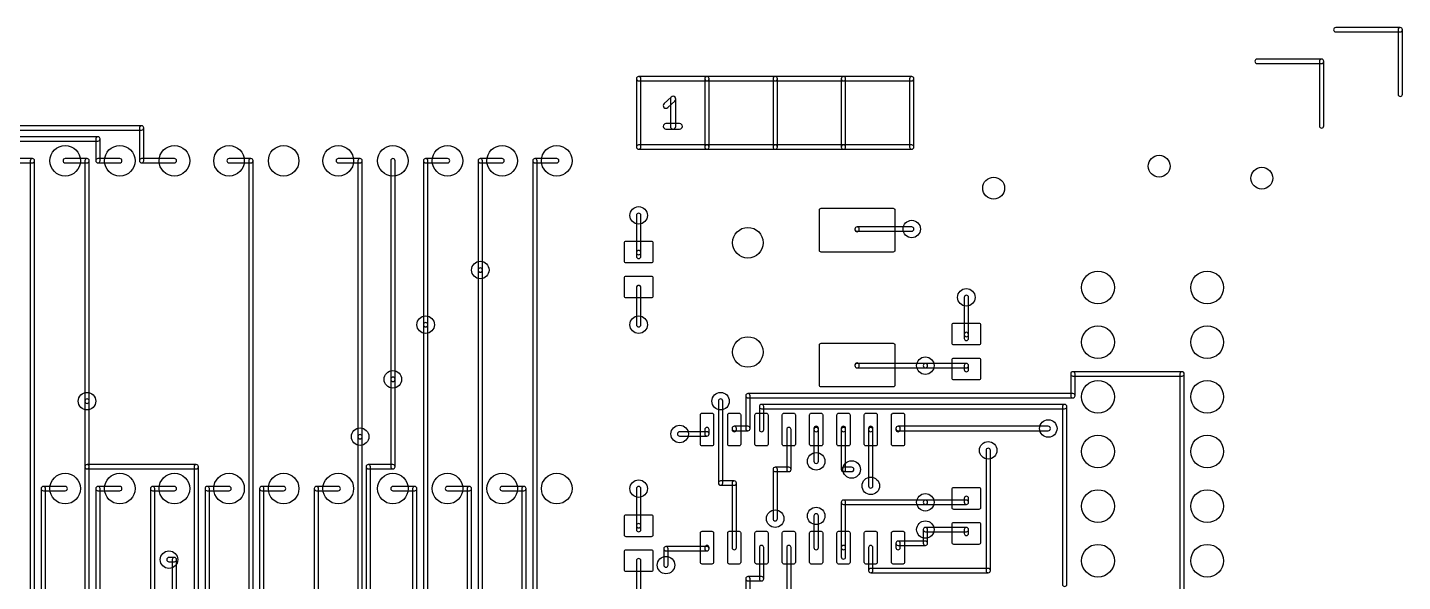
# Model space of a CAD drawing. Extents: x -76 to 77, y -191 to -76.
# Drawn here: x 13.5 to 77.4, y -102.1 to -76.4 of the extents above; entities that cross this region are included whole.
import ezdxf

# ---------------------------------------------------------------- set-up
doc = ezdxf.new("R2010")
doc.units = 0

msp = doc.modelspace()

# ---------------------------------------------------------------- linework, layer by layer
for points in [[(77.318795, -76.368375), (74.319055, -76.368375, 1), (74.319055, -76.571625), (77.318795, -76.571625, 1)], [(77.42042, -79.46974), (77.42042, -76.47, 1), (77.21717, -76.47), (77.21717, -79.46974, 1)], [(73.659745, -77.83853), (70.660005, -77.83853, 1), (70.660005, -78.04178), (73.659745, -78.04178, 1)], [(73.76137, -80.939895), (73.76137, -77.940155, 1), (73.55812, -77.940155), (73.55812, -80.939895, 1)], [(41.99867, -81.927955), (41.99867, -78.752955, 1), (41.79542, -78.752955), (41.79542, -81.927955, 1)], [(41.897045, -78.85458), (45.072045, -78.85458, 1), (45.072045, -78.65133), (41.897045, -78.65133, 1)], [(45.17367, -81.927955), (45.17367, -78.752955, 1), (44.97042, -78.752955), (44.97042, -81.927955, 1)], [(45.072045, -78.85458), (48.247045, -78.85458, 1), (48.247045, -78.65133), (45.072045, -78.65133, 1)], [(48.14542, -78.752955), (48.14542, -81.927955, 1), (48.34867, -81.927955), (48.34867, -78.752955, 1)], [(48.247045, -78.85458), (51.422045, -78.85458, 1), (51.422045, -78.65133), (48.247045, -78.65133, 1)], [(51.52367, -81.927955), (51.52367, -78.752955, 1), (51.32042, -78.752955), (51.32042, -81.927955, 1)], [(51.422045, -78.85458), (54.597045, -78.85458, 1), (54.597045, -78.65133), (51.422045, -78.65133, 1)], [(54.49542, -78.752955), (54.49542, -81.927955, 1), (54.69867, -81.927955), (54.69867, -78.752955, 1)], [(43.411085, -79.599415), (43.080885, -79.904215, 1), (43.2532, -80.09089), (43.5834, -79.78609, 1)], [(43.62427, -80.962755), (43.62427, -79.692755, 1), (43.37022, -79.692755), (43.37022, -80.962755, 1)], [(-1.282955, -81.14058), (18.783045, -81.14058, 1), (18.783045, -80.93733), (-1.282955, -80.93733, 1)], [(18.68142, -81.038955), (18.68142, -82.562955, 1), (18.88467, -82.562955), (18.88467, -81.038955, 1)], [(43.167045, -81.08978), (43.802045, -81.08978, 1), (43.802045, -80.83573), (43.167045, -80.83573, 1)], [(-0.647955, -81.64858), (16.751045, -81.64858, 1), (16.751045, -81.44533), (-0.647955, -81.44533, 1)], [(16.64942, -81.546955), (16.64942, -82.562955, 1), (16.85267, -82.562955), (16.85267, -81.546955, 1)], [(45.072045, -81.82633), (41.897045, -81.82633, 1), (41.897045, -82.02958), (45.072045, -82.02958, 1)], [(48.247045, -81.82633), (45.072045, -81.82633, 1), (45.072045, -82.02958), (48.247045, -82.02958, 1)], [(51.422045, -81.82633), (48.247045, -81.82633, 1), (48.247045, -82.02958), (51.422045, -82.02958, 1)], [(54.597045, -81.82633), (51.422045, -81.82633, 1), (51.422045, -82.02958), (54.597045, -82.02958, 1)], [(13.703045, -82.46133), (12.687045, -82.46133, 1), (12.687045, -82.66458), (13.703045, -82.66458, 1)], [(13.80467, -102.882955), (13.80467, -82.562955, 1), (13.60142, -82.562955), (13.60142, -102.882955, 1)], [(16.243045, -82.46133), (15.227045, -82.46133, 1), (15.227045, -82.66458), (16.243045, -82.66458, 1)], [(16.34467, -93.738955), (16.34467, -82.562955, 1), (16.14142, -82.562955), (16.14142, -93.738955, 1)], [(16.751045, -82.66458), (17.767045, -82.66458, 1), (17.767045, -82.46133), (16.751045, -82.46133, 1)], [(18.783045, -82.66458), (20.307045, -82.66458, 1), (20.307045, -82.46133), (18.783045, -82.46133, 1)], [(22.847045, -82.66458), (23.863045, -82.66458, 1), (23.863045, -82.46133), (22.847045, -82.46133, 1)], [(23.76142, -82.562955), (23.76142, -102.882955, 1), (23.96467, -102.882955), (23.96467, -82.562955, 1)], [(28.943045, -82.46133), (27.927045, -82.46133, 1), (27.927045, -82.66458), (28.943045, -82.66458, 1)], [(29.04467, -95.389955), (29.04467, -82.562955, 1), (28.84142, -82.562955), (28.84142, -95.389955, 1)], [(30.36542, -82.562955), (30.36542, -92.722955, 1), (30.56867, -92.722955), (30.56867, -82.562955, 1)], [(33.007045, -82.46133), (31.991045, -82.46133, 1), (31.991045, -82.66458), (33.007045, -82.66458, 1)], [(31.88942, -82.562955), (31.88942, -90.182955, 1), (32.09267, -90.182955), (32.09267, -82.562955, 1)], [(34.63267, -87.642955), (34.63267, -82.562955, 1), (34.42942, -82.562955), (34.42942, -87.642955, 1)], [(34.531045, -82.66458), (35.547045, -82.66458, 1), (35.547045, -82.46133), (34.531045, -82.46133, 1)], [(38.087045, -82.46133), (37.071045, -82.46133, 1), (37.071045, -82.66458), (38.087045, -82.66458, 1)], [(36.96942, -82.562955), (36.96942, -102.882955, 1), (37.17267, -102.882955), (37.17267, -82.562955, 1)], [(41.99867, -86.830155), (41.99867, -85.102955, 1), (41.79542, -85.102955), (41.79542, -86.830155, 1)], [(50.30445, -84.84896, -0.414214), (50.38065, -84.77276), (53.733445, -84.77276, -0.414214), (53.809645, -84.84896), (53.809645, -86.728555, -0.414214), (53.733445, -86.804755), (50.38065, -86.804755, -0.414214), (50.30445, -86.728555)], [(52.15867, -85.763355), (52.15867, -85.737955, 1), (51.95542, -85.737955), (51.95542, -85.763355, 1)], [(52.057045, -85.83958), (54.597045, -85.83958, 1), (54.597045, -85.63633), (52.057045, -85.63633, 1)], [(41.23665, -86.37296, -0.414214), (41.31285, -86.29676), (42.481245, -86.29676, -0.414214), (42.557445, -86.37296), (42.557445, -87.236555, -0.414214), (42.481245, -87.312755), (41.31285, -87.312755, -0.414214), (41.23665, -87.236555)], [(41.99867, -87.007955), (41.99867, -86.830155, 1), (41.79542, -86.830155), (41.79542, -87.007955, 1)], [(34.63267, -102.882955), (34.63267, -87.642955, 1), (34.42942, -87.642955), (34.42942, -102.882955, 1)], [(41.23665, -87.99856, -0.414214), (41.31285, -87.92236), (42.481245, -87.92236, -0.414214), (42.557445, -87.99856), (42.557445, -88.862155, -0.414214), (42.481245, -88.938355), (41.31285, -88.938355, -0.414214), (41.23665, -88.862155)], [(41.99867, -90.182955), (41.99867, -88.455755, 1), (41.79542, -88.455755), (41.79542, -90.182955, 1)], [(57.03542, -88.912955), (57.03542, -90.640155, 1), (57.23867, -90.640155), (57.23867, -88.912955, 1)], [(31.88942, -90.182955), (31.88942, -102.882955, 1), (32.09267, -102.882955), (32.09267, -90.182955, 1)], [(56.47665, -90.18296, -0.414214), (56.55285, -90.10676), (57.721245, -90.10676, -0.414214), (57.797445, -90.18296), (57.797445, -91.046555, -0.414214), (57.721245, -91.122755), (56.55285, -91.122755, -0.414214), (56.47665, -91.046555)], [(57.03542, -90.640155), (57.03542, -90.817955, 1), (57.23867, -90.817955), (57.23867, -90.640155, 1)], [(50.30445, -91.12276, -0.414214), (50.38065, -91.04656), (53.733445, -91.04656, -0.414214), (53.809645, -91.12276), (53.809645, -93.002355, -0.414214), (53.733445, -93.078555), (50.38065, -93.078555, -0.414214), (50.30445, -93.002355)], [(52.15867, -92.087955), (52.15867, -92.062555, 1), (51.95542, -92.062555), (51.95542, -92.087955, 1)], [(55.232045, -91.98633), (52.057045, -91.98633, 1), (52.057045, -92.18958), (55.232045, -92.18958, 1)], [(57.137045, -91.98633), (55.232045, -91.98633, 1), (55.232045, -92.18958), (57.137045, -92.18958, 1)], [(56.47665, -91.80856, -0.414214), (56.55285, -91.73236), (57.721245, -91.73236, -0.414214), (57.797445, -91.80856), (57.797445, -92.672155, -0.414214), (57.721245, -92.748355), (56.55285, -92.748355, -0.414214), (56.47665, -92.672155)], [(57.23867, -92.265755), (57.23867, -92.087955, 1), (57.03542, -92.087955), (57.03542, -92.265755, 1)], [(30.36542, -92.722955), (30.36542, -96.786955, 1), (30.56867, -96.786955), (30.56867, -92.722955, 1)], [(67.170045, -92.36733), (62.090045, -92.36733, 1), (62.090045, -92.57058), (67.170045, -92.57058, 1)], [(61.98842, -92.468955), (61.98842, -93.484955, 1), (62.19167, -93.484955), (62.19167, -92.468955, 1)], [(67.27167, -102.628955), (67.27167, -92.468955, 1), (67.06842, -92.468955), (67.06842, -102.628955, 1)], [(16.34467, -96.786955), (16.34467, -93.738955, 1), (16.14142, -93.738955), (16.14142, -96.786955, 1)], [(45.80867, -97.548955), (45.80867, -93.738955, 1), (45.60542, -93.738955), (45.60542, -97.548955, 1)], [(62.090045, -93.38333), (46.977045, -93.38333, 1), (46.977045, -93.58658), (62.090045, -93.58658, 1)], [(46.87542, -93.484955), (46.87542, -95.008955, 1), (47.07867, -95.008955), (47.07867, -93.484955, 1)], [(47.71367, -95.059755), (47.71367, -93.992955, 1), (47.51042, -93.992955), (47.51042, -95.059755, 1)], [(47.612045, -94.09458), (61.709045, -94.09458, 1), (61.709045, -93.89133), (47.612045, -93.89133, 1)], [(61.60742, -93.992955), (61.60742, -102.247955, 1), (61.81067, -102.247955), (61.81067, -93.992955, 1)], [(44.76725, -94.37396, -0.414214), (44.84345, -94.29776), (45.300645, -94.29776, -0.414214), (45.376845, -94.37396), (45.376845, -95.745555, -0.414214), (45.300645, -95.821755), (44.84345, -95.821755, -0.414214), (44.76725, -95.745555)], [(46.03725, -94.37396, -0.414214), (46.11345, -94.29776), (46.570645, -94.29776, -0.414214), (46.646845, -94.37396), (46.646845, -95.745555, -0.414214), (46.570645, -95.821755), (46.11345, -95.821755, -0.414214), (46.03725, -95.745555)], [(47.30725, -94.37396, -0.414214), (47.38345, -94.29776), (47.840645, -94.29776, -0.414214), (47.916845, -94.37396), (47.916845, -95.745555, -0.414214), (47.840645, -95.821755), (47.38345, -95.821755, -0.414214), (47.30725, -95.745555)], [(48.57725, -94.37396, -0.414214), (48.65345, -94.29776), (49.110645, -94.29776, -0.414214), (49.186845, -94.37396), (49.186845, -95.745555, -0.414214), (49.110645, -95.821755), (48.65345, -95.821755, -0.414214), (48.57725, -95.745555)], [(49.84725, -94.37396, -0.414214), (49.92345, -94.29776), (50.380645, -94.29776, -0.414214), (50.456845, -94.37396), (50.456845, -95.745555, -0.414214), (50.380645, -95.821755), (49.92345, -95.821755, -0.414214), (49.84725, -95.745555)], [(51.11725, -94.37396, -0.414214), (51.19345, -94.29776), (51.650645, -94.29776, -0.414214), (51.726845, -94.37396), (51.726845, -95.745555, -0.414214), (51.650645, -95.821755), (51.19345, -95.821755, -0.414214), (51.11725, -95.745555)], [(52.38725, -94.37396, -0.414214), (52.46345, -94.29776), (52.920645, -94.29776, -0.414214), (52.996845, -94.37396), (52.996845, -95.745555, -0.414214), (52.920645, -95.821755), (52.46345, -95.821755, -0.414214), (52.38725, -95.745555)], [(53.65725, -94.37396, -0.414214), (53.73345, -94.29776), (54.190645, -94.29776, -0.414214), (54.266845, -94.37396), (54.266845, -95.745555, -0.414214), (54.190645, -95.821755), (53.73345, -95.821755, -0.414214), (53.65725, -95.745555)], [(45.072045, -95.16133), (43.802045, -95.16133, 1), (43.802045, -95.36458), (45.072045, -95.36458, 1)], [(44.97042, -95.059755), (44.97042, -95.262955, 1), (45.17367, -95.262955), (45.17367, -95.059755, 1)], [(46.977045, -94.90733), (46.342045, -94.90733, 1), (46.342045, -95.11058), (46.977045, -95.11058, 1)], [(46.24042, -95.008955), (46.24042, -95.059755, 1), (46.44367, -95.059755), (46.44367, -95.008955, 1)], [(48.78042, -95.059755), (48.78042, -96.913955, 1), (48.98367, -96.913955), (48.98367, -95.059755, 1)], [(50.05042, -95.008955), (50.05042, -95.059755, 1), (50.25367, -95.059755), (50.25367, -95.008955, 1)], [(50.05042, -95.059755), (50.05042, -96.532955, 1), (50.25367, -96.532955), (50.25367, -95.059755, 1)], [(51.52367, -95.059755), (51.52367, -95.008955, 1), (51.32042, -95.008955), (51.32042, -95.059755, 1)], [(51.52367, -96.913955), (51.52367, -95.059755, 1), (51.32042, -95.059755), (51.32042, -96.913955, 1)], [(52.59042, -95.008955), (52.59042, -95.059755, 1), (52.79367, -95.059755), (52.79367, -95.008955, 1)], [(52.59042, -95.059755), (52.59042, -97.675955, 1), (52.79367, -97.675955), (52.79367, -95.059755, 1)], [(60.947045, -94.90733), (53.962045, -94.90733, 1), (53.962045, -95.11058), (60.947045, -95.11058, 1)], [(53.86042, -95.008955), (53.86042, -95.059755, 1), (54.06367, -95.059755), (54.06367, -95.008955, 1)], [(29.04467, -102.882955), (29.04467, -95.389955, 1), (28.84142, -95.389955), (28.84142, -102.882955, 1)], [(58.25467, -101.612955), (58.25467, -96.024955, 1), (58.05142, -96.024955), (58.05142, -101.612955, 1)], [(16.34467, -102.882955), (16.34467, -96.786955, 1), (16.14142, -96.786955), (16.14142, -102.882955, 1)], [(21.323045, -96.68533), (16.243045, -96.68533, 1), (16.243045, -96.88858), (21.323045, -96.88858, 1)], [(21.42467, -117.233955), (21.42467, -96.786955, 1), (21.22142, -96.786955), (21.22142, -117.233955, 1)], [(30.467045, -96.68533), (29.324045, -96.68533, 1), (29.324045, -96.88858), (30.467045, -96.88858, 1)], [(29.22242, -96.786955), (29.22242, -102.882955, 1), (29.42567, -102.882955), (29.42567, -96.786955, 1)], [(48.882045, -96.81233), (48.247045, -96.81233, 1), (48.247045, -97.01558), (48.882045, -97.01558, 1)], [(48.14542, -96.913955), (48.14542, -99.199955, 1), (48.34867, -99.199955), (48.34867, -96.913955, 1)], [(51.803045, -96.81233), (51.422045, -96.81233, 1), (51.422045, -97.01558), (51.803045, -97.01558, 1)], [(15.227045, -97.70133), (14.211045, -97.70133, 1), (14.211045, -97.90458), (15.227045, -97.90458, 1)], [(14.10942, -97.802955), (14.10942, -107.454955, 1), (14.31267, -107.454955), (14.31267, -97.802955, 1)], [(17.767045, -97.70133), (16.751045, -97.70133, 1), (16.751045, -97.90458), (17.767045, -97.90458, 1)], [(16.64942, -97.802955), (16.64942, -111.264955, 1), (16.85267, -111.264955), (16.85267, -97.802955, 1)], [(19.39267, -109.740955), (19.39267, -97.802955, 1), (19.18942, -97.802955), (19.18942, -109.740955, 1)], [(19.291045, -97.90458), (20.307045, -97.90458, 1), (20.307045, -97.70133), (19.291045, -97.70133, 1)], [(21.93267, -116.725955), (21.93267, -97.802955, 1), (21.72942, -97.802955), (21.72942, -116.725955, 1)], [(21.831045, -97.90458), (22.847045, -97.90458, 1), (22.847045, -97.70133), (21.831045, -97.70133, 1)], [(24.47267, -114.820955), (24.47267, -97.802955, 1), (24.26942, -97.802955), (24.26942, -114.820955, 1)], [(24.371045, -97.90458), (25.387045, -97.90458, 1), (25.387045, -97.70133), (24.371045, -97.70133, 1)], [(27.927045, -97.70133), (26.911045, -97.70133, 1), (26.911045, -97.90458), (27.927045, -97.90458, 1)], [(26.80942, -97.802955), (26.80942, -106.057955, 1), (27.01267, -106.057955), (27.01267, -97.802955, 1)], [(31.483045, -97.70133), (30.467045, -97.70133, 1), (30.467045, -97.90458), (31.483045, -97.90458, 1)], [(31.58467, -105.041955), (31.58467, -97.802955, 1), (31.38142, -97.802955), (31.38142, -105.041955, 1)], [(34.023045, -97.70133), (33.007045, -97.70133, 1), (33.007045, -97.90458), (34.023045, -97.90458, 1)], [(34.12467, -118.122955), (34.12467, -97.802955, 1), (33.92142, -97.802955), (33.92142, -118.122955, 1)], [(35.547045, -97.90458), (36.563045, -97.90458, 1), (36.563045, -97.70133), (35.547045, -97.70133, 1)], [(36.46142, -97.802955), (36.46142, -118.122955, 1), (36.66467, -118.122955), (36.66467, -97.802955, 1)], [(41.79542, -97.802955), (41.79542, -99.530155, 1), (41.99867, -99.530155), (41.99867, -97.802955, 1)], [(46.342045, -97.44733), (45.707045, -97.44733, 1), (45.707045, -97.65058), (46.342045, -97.65058, 1)], [(46.44367, -100.546155), (46.44367, -97.548955, 1), (46.24042, -97.548955), (46.24042, -100.546155, 1)], [(56.47665, -97.82836, -0.414214), (56.55285, -97.75216), (57.721245, -97.75216, -0.414214), (57.797445, -97.82836), (57.797445, -98.691955, -0.414214), (57.721245, -98.768155), (56.55285, -98.768155, -0.414214), (56.47665, -98.691955)], [(51.52367, -100.546155), (51.52367, -98.437955, 1), (51.32042, -98.437955), (51.32042, -100.546155, 1)], [(51.422045, -98.53958), (55.232045, -98.53958, 1), (55.232045, -98.33633), (51.422045, -98.33633, 1)], [(55.232045, -98.53958), (57.137045, -98.53958, 1), (57.137045, -98.33633), (55.232045, -98.33633, 1)], [(57.23867, -98.437955), (57.23867, -98.260155, 1), (57.03542, -98.260155), (57.03542, -98.437955, 1)], [(41.23665, -99.09836, -0.414214), (41.31285, -99.02216), (42.481245, -99.02216, -0.414214), (42.557445, -99.09836), (42.557445, -99.961955, -0.414214), (42.481245, -100.038155), (41.31285, -100.038155, -0.414214), (41.23665, -99.961955)], [(50.25367, -100.546155), (50.25367, -99.072955, 1), (50.05042, -99.072955), (50.05042, -100.546155, 1)], [(41.79542, -99.530155), (41.79542, -99.707955, 1), (41.99867, -99.707955), (41.99867, -99.530155, 1)], [(57.137045, -99.60633), (55.232045, -99.60633, 1), (55.232045, -99.80958), (57.137045, -99.80958, 1)], [(55.13042, -99.707955), (55.13042, -100.342955, 1), (55.33367, -100.342955), (55.33367, -99.707955, 1)], [(56.47665, -99.45396, -0.414214), (56.55285, -99.37776), (57.721245, -99.37776, -0.414214), (57.797445, -99.45396), (57.797445, -100.317555, -0.414214), (57.721245, -100.393755), (56.55285, -100.393755, -0.414214), (56.47665, -100.317555)], [(57.23867, -99.885755), (57.23867, -99.707955, 1), (57.03542, -99.707955), (57.03542, -99.885755, 1)], [(44.76725, -99.86036, -0.414214), (44.84345, -99.78416), (45.300645, -99.78416, -0.414214), (45.376845, -99.86036), (45.376845, -101.231955, -0.414214), (45.300645, -101.308155), (44.84345, -101.308155, -0.414214), (44.76725, -101.231955)], [(46.03725, -99.86036, -0.414214), (46.11345, -99.78416), (46.570645, -99.78416, -0.414214), (46.646845, -99.86036), (46.646845, -101.231955, -0.414214), (46.570645, -101.308155), (46.11345, -101.308155, -0.414214), (46.03725, -101.231955)], [(47.30725, -99.86036, -0.414214), (47.38345, -99.78416), (47.840645, -99.78416, -0.414214), (47.916845, -99.86036), (47.916845, -101.231955, -0.414214), (47.840645, -101.308155), (47.38345, -101.308155, -0.414214), (47.30725, -101.231955)], [(48.57725, -99.86036, -0.414214), (48.65345, -99.78416), (49.110645, -99.78416, -0.414214), (49.186845, -99.86036), (49.186845, -101.231955, -0.414214), (49.110645, -101.308155), (48.65345, -101.308155, -0.414214), (48.57725, -101.231955)], [(49.84725, -99.86036, -0.414214), (49.92345, -99.78416), (50.380645, -99.78416, -0.414214), (50.456845, -99.86036), (50.456845, -101.231955, -0.414214), (50.380645, -101.308155), (49.92345, -101.308155, -0.414214), (49.84725, -101.231955)], [(51.11725, -99.86036, -0.414214), (51.19345, -99.78416), (51.650645, -99.78416, -0.414214), (51.726845, -99.86036), (51.726845, -101.231955, -0.414214), (51.650645, -101.308155), (51.19345, -101.308155, -0.414214), (51.11725, -101.231955)], [(52.38725, -99.86036, -0.414214), (52.46345, -99.78416), (52.920645, -99.78416, -0.414214), (52.996845, -99.86036), (52.996845, -101.231955, -0.414214), (52.920645, -101.308155), (52.46345, -101.308155, -0.414214), (52.38725, -101.231955)], [(53.65725, -99.86036, -0.414214), (53.73345, -99.78416), (54.190645, -99.78416, -0.414214), (54.266845, -99.86036), (54.266845, -101.231955, -0.414214), (54.190645, -101.308155), (53.73345, -101.308155, -0.414214), (53.65725, -101.231955)], [(55.232045, -100.24133), (53.962045, -100.24133, 1), (53.962045, -100.44458), (55.232045, -100.44458, 1)], [(53.86042, -100.342955), (53.86042, -100.546155, 1), (54.06367, -100.546155), (54.06367, -100.342955, 1)], [(20.307045, -101.00333), (20.053045, -101.00333, 1), (20.053045, -101.20658), (20.307045, -101.20658, 1)], [(20.40867, -102.882955), (20.40867, -101.104955, 1), (20.20542, -101.104955), (20.20542, -102.882955, 1)], [(41.23665, -100.72396, -0.414214), (41.31285, -100.64776), (42.481245, -100.64776, -0.414214), (42.557445, -100.72396), (42.557445, -101.587555, -0.414214), (42.481245, -101.663755), (41.31285, -101.663755, -0.414214), (41.23665, -101.587555)], [(45.072045, -100.49533), (43.167045, -100.49533, 1), (43.167045, -100.69858), (45.072045, -100.69858, 1)], [(43.06542, -100.596955), (43.06542, -101.358955, 1), (43.26867, -101.358955), (43.26867, -100.596955, 1)], [(44.97042, -100.546155), (44.97042, -100.596955, 1), (45.17367, -100.596955), (45.17367, -100.546155, 1)], [(47.51042, -100.546155), (47.51042, -101.993955, 1), (47.71367, -101.993955), (47.71367, -100.546155, 1)], [(48.98367, -102.882955), (48.98367, -100.546155, 1), (48.78042, -100.546155), (48.78042, -102.882955, 1)], [(51.52367, -100.977955), (51.52367, -100.546155, 1), (51.32042, -100.546155), (51.32042, -100.977955, 1)], [(52.59042, -100.546155), (52.59042, -101.612955, 1), (52.79367, -101.612955), (52.79367, -100.546155, 1)], [(41.79542, -101.155755), (41.79542, -102.882955, 1), (41.99867, -102.882955), (41.99867, -101.155755, 1)], [(52.692045, -101.71458), (58.153045, -101.71458, 1), (58.153045, -101.51133), (52.692045, -101.51133, 1)], [(47.612045, -101.89233), (46.977045, -101.89233, 1), (46.977045, -102.09558), (47.612045, -102.09558, 1)], [(46.87542, -101.993955), (46.87542, -102.882955, 1), (47.07867, -102.882955), (47.07867, -101.993955, 1)]]:
    msp.add_lwpolyline(points, format="xyb", close=True)
for centre, radius in [((15.227045, -82.562955), 0.7112), ((17.767045, -82.562955), 0.7112), ((20.307045, -82.562955), 0.7112), ((22.847045, -82.562955), 0.7112), ((25.387045, -82.562955), 0.7112), ((27.927045, -82.562955), 0.7112), ((30.467045, -82.562955), 0.7112), ((33.007045, -82.562955), 0.7112), ((35.547045, -82.562955), 0.7112), ((38.087045, -82.562955), 0.7112), ((66.103245, -82.816955), 0.508), ((70.878445, -83.375755), 0.508), ((58.407045, -83.832955), 0.508), ((41.897045, -85.102955), 0.4064), ((46.977045, -86.372955), 0.7112), ((54.597045, -85.737955), 0.4064), ((34.531045, -87.642955), 0.4064), ((63.258445, -88.455755), 0.762), ((68.338445, -88.455755), 0.762), ((57.137045, -88.912955), 0.4064), ((31.991045, -90.182955), 0.4064), ((41.897045, -90.182955), 0.4064), ((46.977045, -91.452955), 0.7112), ((63.258445, -90.995755), 0.762), ((68.338445, -90.995755), 0.762), ((55.232045, -92.087955), 0.4064), ((30.467045, -92.722955), 0.4064), ((16.243045, -93.738955), 0.4064), ((45.707045, -93.738955), 0.4064), ((63.258445, -93.535755), 0.762), ((68.338445, -93.535755), 0.762), ((60.947045, -95.008955), 0.4064), ((28.943045, -95.389955), 0.4064), ((43.802045, -95.262955), 0.4064), ((58.153045, -96.024955), 0.4064), ((63.258445, -96.075755), 0.762), ((68.338445, -96.075755), 0.762), ((50.152045, -96.532955), 0.4064), ((51.803045, -96.913955), 0.4064), ((15.227045, -97.802955), 0.7112), ((17.767045, -97.802955), 0.7112), ((20.307045, -97.802955), 0.7112), ((22.847045, -97.802955), 0.7112), ((25.387045, -97.802955), 0.7112), ((27.927045, -97.802955), 0.7112), ((30.467045, -97.802955), 0.7112), ((33.007045, -97.802955), 0.7112), ((35.547045, -97.802955), 0.7112), ((38.087045, -97.802955), 0.7112), ((41.897045, -97.802955), 0.4064), ((52.692045, -97.675955), 0.4064), ((55.232045, -98.437955), 0.4064), ((63.258445, -98.615755), 0.762), ((68.338445, -98.615755), 0.762), ((48.247045, -99.199955), 0.4064), ((50.152045, -99.072955), 0.4064), ((55.232045, -99.707955), 0.4064), ((63.258445, -101.155755), 0.762), ((68.338445, -101.155755), 0.762), ((20.053045, -101.104955), 0.4064), ((43.167045, -101.358955), 0.4064)]:
    msp.add_circle(centre, radius)

doc.saveas('drawing.dxf')
